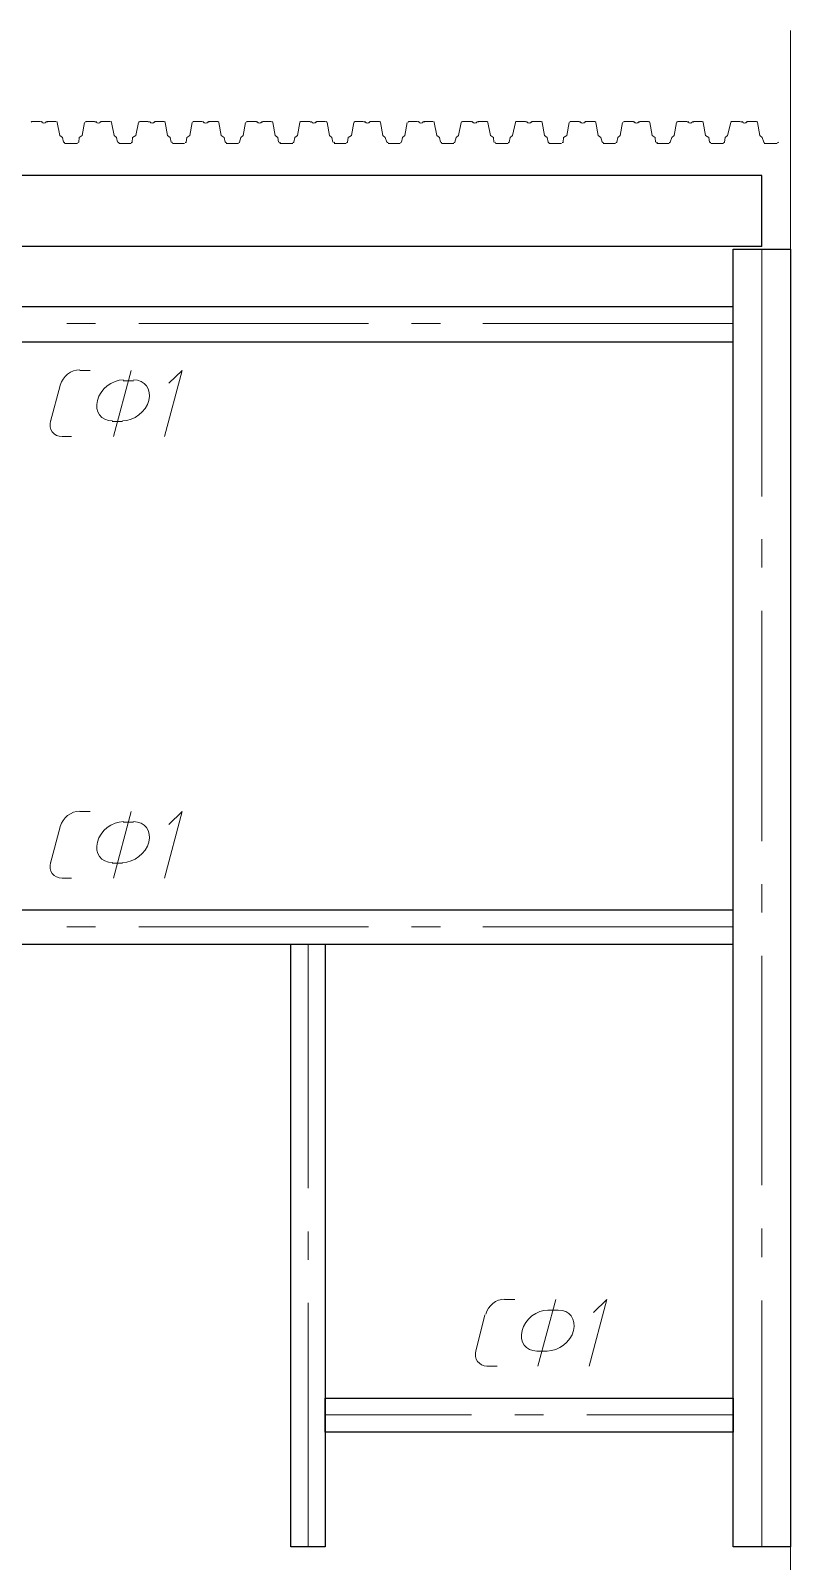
# Model space of a CAD drawing. Header units: millimetres. Extents: x -678 to 5260, y -935 to 3264.
# Drawn here: x 4128 to 4392, y 428 to 962 of the extents above; entities that cross this region are included whole.
import ezdxf

# ---------------------------------------------------------------- set-up
doc = ezdxf.new("R2010")
doc.units = ezdxf.units.MM
doc.header["$MEASUREMENT"] = 0
doc.layers.get('0').update_dxf_attribs({"linetype": 'CONTINUOUS'})

msp = doc.modelspace()

# ---------------------------------------------------------------- linework, layer by layer
at = {"color": 7, "linetype": 'Continuous', "lineweight": 9, "true_color": 0x000007}
for points in [[(4392.14582, 961.55218), (4392.14582, 802.38206), (4392.14582, 802.38206)], [(4127.91346, 929.85094), (4131.06698, 929.85094), (4131.06698, 929.85094)], [(4133.39064, 929.85094), (4136.37819, 929.85094), (4136.37819, 929.85094)], [(4136.87611, 929.51899), (4137.70599, 925.03766), (4138.70184, 924.37376)], [(4146.33669, 929.51899), (4145.50682, 925.03766), (4144.51097, 924.37376)], [(4146.83462, 929.85094), (4149.82217, 929.85094), (4149.82217, 929.85094)], [(4152.14582, 929.85094), (4155.29935, 929.85094), (4155.29935, 929.85094)], [(4155.79728, 929.51899), (4156.62715, 925.03766), (4157.45703, 924.37376)], [(4165.09188, 929.51899), (4164.26201, 925.03766), (4163.10018, 924.37376)], [(4165.58981, 929.85094), (4168.41138, 929.85094), (4168.41138, 929.85094)], [(4170.90101, 929.85094), (4174.05454, 929.85094), (4174.05454, 929.85094)], [(4174.38649, 929.51899), (4175.21636, 925.03766), (4176.21221, 924.37376)], [(4183.84707, 929.51899), (4183.01719, 925.03766), (4182.02134, 924.37376)], [(4184.17902, 929.85094), (4187.33254, 929.85094), (4187.33254, 929.85094)], [(4189.6562, 929.85094), (4192.64375, 929.85094), (4192.64375, 929.85094)], [(4193.14167, 929.51899), (4193.97155, 925.03766), (4194.9674, 924.37376)], [(4202.43628, 929.51899), (4201.6064, 925.03766), (4200.77653, 924.37376)], [(4202.9342, 929.85094), (4206.08773, 929.85094), (4206.08773, 929.85094)], [(4208.41138, 929.85094), (4211.39893, 929.85094), (4211.39893, 929.85094)], [(4211.89686, 929.51899), (4212.72674, 925.03766), (4213.72259, 924.37376)], [(4221.35744, 929.51899), (4220.52757, 925.03766), (4219.53172, 924.37376)], [(4221.52342, 929.85094), (4224.84292, 929.85094), (4224.84292, 929.85094)], [(4227.16657, 929.85094), (4230.3201, 929.85094), (4230.3201, 929.85094)], [(4230.81802, 929.51899), (4231.6479, 925.03766), (4232.47777, 924.37376)], [(4240.11263, 929.51899), (4239.28275, 925.03766), (4238.12093, 924.37376)], [(4240.44458, 929.85094), (4243.43213, 929.85094), (4243.43213, 929.85094)], [(4245.75578, 929.85094), (4249.07528, 929.85094), (4249.07528, 929.85094)], [(4249.40723, 929.51899), (4250.23711, 925.03766), (4251.06698, 924.37376)], [(4258.70184, 929.51899), (4257.87196, 925.03766), (4257.04209, 924.37376)], [(4259.19976, 929.85094), (4262.35329, 929.85094), (4262.35329, 929.85094)], [(4264.67694, 929.85094), (4267.6645, 929.85094), (4267.6645, 929.85094)], [(4268.16242, 929.51899), (4268.9923, 925.03766), (4269.98815, 924.37376)], [(4277.45703, 929.51899), (4276.62715, 925.03766), (4275.79728, 924.37376)], [(4277.95495, 929.85094), (4281.10848, 929.85094), (4281.10848, 929.85094)], [(4283.43213, 929.85094), (4286.41968, 929.85094), (4286.41968, 929.85094)], [(4286.75163, 929.51899), (4287.74748, 925.03766), (4288.74333, 924.37376)], [(4296.37819, 929.51899), (4295.38234, 925.03766), (4294.55246, 924.37376)], [(4296.54416, 929.85094), (4299.86367, 929.85094), (4299.86367, 929.85094)], [(4302.18732, 929.85094), (4305.34084, 929.85094), (4305.34084, 929.85094)], [(4305.67279, 929.51899), (4306.50267, 925.03766), (4307.49852, 924.37376)], [(4315.13337, 929.51899), (4314.3035, 925.03766), (4313.14167, 924.37376)], [(4315.46533, 929.85094), (4318.45288, 929.85094), (4318.45288, 929.85094)], [(4320.77653, 929.85094), (4323.93006, 929.85094), (4323.93006, 929.85094)], [(4324.42798, 929.51899), (4325.25786, 925.03766), (4326.08773, 924.37376)], [(4333.72259, 929.51899), (4332.89271, 925.03766), (4332.06284, 924.37376)], [(4334.22051, 929.85094), (4337.37404, 929.85094), (4337.37404, 929.85094)], [(4339.69769, 929.85094), (4342.68524, 929.85094), (4342.68524, 929.85094)], [(4343.18317, 929.51899), (4344.01304, 925.03766), (4345.00889, 924.37376)], [(4352.47777, 929.51899), (4351.6479, 925.03766), (4350.81802, 924.37376)], [(4352.9757, 929.85094), (4356.12923, 929.85094), (4356.12923, 929.85094)], [(4358.45288, 929.85094), (4361.44043, 929.85094), (4361.44043, 929.85094)], [(4361.77238, 929.51899), (4362.60225, 925.03766), (4363.76408, 924.37376)], [(4371.39893, 929.51899), (4370.23711, 925.03766), (4369.40723, 924.37376)], [(4371.56491, 929.85094), (4374.71844, 929.85094), (4374.71844, 929.85094)], [(4377.04209, 929.85094), (4380.36159, 929.85094), (4380.36159, 929.85094)], [(4380.69354, 929.51899), (4381.52342, 925.03766), (4382.35329, 924.37376)], [(4138.70184, 924.37376), (4139.03379, 922.71401), (4139.03379, 922.71401)], [(4144.51097, 924.37376), (4144.34499, 922.71401), (4144.34499, 922.71401)], [(4157.45703, 924.37376), (4157.78898, 922.71401), (4157.78898, 922.71401)], [(4163.10018, 924.37376), (4162.9342, 922.71401), (4162.9342, 922.71401)], [(4176.21221, 924.37376), (4176.54416, 922.71401), (4176.54416, 922.71401)], [(4182.02134, 924.37376), (4181.68939, 922.71401), (4181.68939, 922.71401)], [(4194.9674, 924.37376), (4195.29935, 922.71401), (4195.29935, 922.71401)], [(4200.77653, 924.37376), (4200.2786, 922.71401), (4200.2786, 922.71401)], [(4213.72259, 924.37376), (4213.88856, 922.71401), (4213.88856, 922.71401)], [(4219.53172, 924.37376), (4219.19976, 922.71401), (4219.19976, 922.71401)], [(4232.47777, 924.37376), (4232.80972, 922.71401), (4232.80972, 922.71401)], [(4238.12093, 924.37376), (4237.95495, 922.71401), (4237.95495, 922.71401)], [(4251.06698, 924.37376), (4251.56491, 922.71401), (4251.56491, 922.71401)], [(4257.04209, 924.37376), (4256.71014, 922.71401), (4256.71014, 922.71401)], [(4269.98815, 924.37376), (4270.3201, 922.71401), (4270.3201, 922.71401)], [(4275.79728, 924.37376), (4275.29935, 922.71401), (4275.29935, 922.71401)], [(4288.74333, 924.37376), (4288.90931, 922.71401), (4288.90931, 922.71401)], [(4294.55246, 924.37376), (4294.22051, 922.71401), (4294.22051, 922.71401)], [(4307.49852, 924.37376), (4307.83047, 922.71401), (4307.83047, 922.71401)], [(4313.14167, 924.37376), (4312.9757, 922.71401), (4312.9757, 922.71401)], [(4326.08773, 924.37376), (4326.58566, 922.71401), (4326.58566, 922.71401)], [(4332.06284, 924.37376), (4331.73089, 922.71401), (4331.73089, 922.71401)], [(4345.00889, 924.37376), (4345.17487, 922.71401), (4345.17487, 922.71401)], [(4350.81802, 924.37376), (4350.3201, 922.71401), (4350.3201, 922.71401)], [(4363.76408, 924.37376), (4363.93006, 922.71401), (4363.93006, 922.71401)], [(4369.40723, 924.37376), (4369.24126, 922.71401), (4369.24126, 922.71401)], [(4382.35329, 924.37376), (4382.85122, 922.71401), (4382.85122, 922.71401)], [(4139.36574, 922.21608), (4143.84707, 922.21608), (4143.84707, 922.21608)], [(4158.2869, 922.21608), (4162.60225, 922.21608), (4162.60225, 922.21608)], [(4177.04209, 922.21608), (4181.19147, 922.21608), (4181.19147, 922.21608)], [(4195.6313, 922.21608), (4199.94665, 922.21608), (4199.94665, 922.21608)], [(4214.38649, 922.21608), (4218.86781, 922.21608), (4218.86781, 922.21608)], [(4233.30765, 922.21608), (4237.45703, 922.21608), (4237.45703, 922.21608)], [(4252.06284, 922.21608), (4256.21221, 922.21608), (4256.21221, 922.21608)], [(4270.65205, 922.21608), (4274.9674, 922.21608), (4274.9674, 922.21608)], [(4289.40723, 922.21608), (4293.88856, 922.21608), (4293.88856, 922.21608)], [(4307.99645, 922.21608), (4312.47777, 922.21608), (4312.47777, 922.21608)], [(4326.91761, 922.21608), (4331.23296, 922.21608), (4331.23296, 922.21608)], [(4345.67279, 922.21608), (4349.98815, 922.21608), (4349.98815, 922.21608)], [(4364.42798, 922.21608), (4368.90931, 922.21608), (4368.90931, 922.21608)], [(4383.01719, 922.21608), (4387.49852, 922.21608), (4387.49852, 922.21608)], [(4382.18732, 799.22853), (4382.18732, 885.36961), (4382.18732, 885.36961)], [(4150.15412, 859.47749), (4140.19562, 859.47749), (4140.19562, 859.47749)], [(4245.25786, 859.47749), (4165.25786, 859.47749), (4165.25786, 859.47749)], [(4270.3201, 859.47749), (4260.19562, 859.47749), (4260.19562, 859.47749)], [(4372.22881, 859.47749), (4285.09188, 859.47749), (4285.09188, 859.47749)], [(4144.67694, 843.21193), (4148.3284, 843.21193), (4148.3284, 843.21193)], [(4156.46118, 820.14139), (4162.60225, 843.21193), (4162.60225, 843.21193)], [(4175.71429, 838.7306), (4180.36159, 843.21193), (4174.22051, 820.14139)], [(4134.55246, 825.4526), (4137.87196, 837.90073), (4137.87196, 837.90073)], [(4163.43213, 839.56048), (4159.78068, 839.56048), (4159.78068, 839.56048)], [(4155.96325, 825.4526), (4159.6147, 825.4526), (4159.6147, 825.4526)], [(4138.53586, 820.14139), (4141.85537, 820.14139), (4141.85537, 820.14139)], [(4382.18732, 774.49824), (4382.18732, 784.45675), (4382.18732, 784.45675)], [(4392.14582, 787.61027), (4392.14582, 777.65177), (4392.14582, 777.65177)], [(4392.14582, 762.54803), (4392.14582, 562.54803), (4392.14582, 562.54803)], [(4382.18732, 679.22853), (4382.18732, 759.3945), (4382.18732, 759.3945)], [(4144.67694, 689.51899), (4148.3284, 689.51899), (4148.3284, 689.51899)], [(4156.46118, 666.28247), (4162.60225, 689.51899), (4162.60225, 689.51899)], [(4175.71429, 685.03766), (4180.36159, 689.51899), (4174.22051, 666.28247)], [(4134.55246, 671.59367), (4137.87196, 684.20778), (4137.87196, 684.20778)], [(4163.43213, 685.86753), (4159.78068, 685.86753), (4159.78068, 685.86753)], [(4155.96325, 671.59367), (4159.6147, 671.59367), (4159.6147, 671.59367)], [(4138.53586, 666.28247), (4141.85537, 666.28247), (4141.85537, 666.28247)], [(4382.18732, 654.33226), (4382.18732, 664.29077), (4382.18732, 664.29077)], [(4150.15412, 649.35301), (4140.19562, 649.35301), (4140.19562, 649.35301)], [(4245.25786, 649.35301), (4165.25786, 649.35301), (4165.25786, 649.35301)], [(4270.3201, 649.35301), (4260.19562, 649.35301), (4260.19562, 649.35301)], [(4372.22881, 649.35301), (4285.09188, 649.35301), (4285.09188, 649.35301)], [(4224.17902, 558.39865), (4224.17902, 643.37791), (4224.17902, 643.37791)], [(4382.18732, 559.3945), (4382.18732, 639.22853), (4382.18732, 639.22853)], [(4382.18732, 534.33226), (4382.18732, 544.29077), (4382.18732, 544.29077)], [(4392.14582, 547.4443), (4392.14582, 537.48579), (4392.14582, 537.48579)], [(4224.17902, 533.33641), (4224.17902, 543.29492), (4224.17902, 543.29492)], [(4392.14582, 522.71401), (4392.14582, 363.54388), (4392.14582, 310.59782), (4392.14582, 210.84679)], [(4224.17902, 433.4194), (4224.17902, 518.39865), (4224.17902, 518.39865)], [(4292.56076, 519.56048), (4296.21221, 519.56048), (4296.21221, 519.56048)], [(4304.17902, 496.32397), (4310.48607, 519.56048), (4310.48607, 519.56048)], [(4323.59811, 515.07915), (4328.24541, 519.56048), (4322.10433, 496.32397)], [(4382.18732, 433.4194), (4382.18732, 519.22853), (4382.18732, 519.22853)], [(4282.60225, 501.63517), (4285.75578, 514.24928), (4285.75578, 514.24928)], [(4311.31595, 515.90903), (4307.6645, 515.90903), (4307.6645, 515.90903)], [(4303.84707, 501.63517), (4307.49852, 501.63517), (4307.49852, 501.63517)], [(4286.41968, 496.32397), (4290.07113, 496.32397), (4290.07113, 496.32397)], [(4230.15412, 479.3945), (4281.10848, 479.3945), (4281.10848, 479.3945)], [(4296.21221, 479.3945), (4306.17072, 479.3945), (4306.17072, 479.3945)], [(4321.27445, 479.3945), (4372.22881, 479.3945), (4372.22881, 479.3945)]]:
    msp.add_lwpolyline(points, dxfattribs=at)
at = {"color": 7, "linetype": 'Continuous', "lineweight": 25, "true_color": 0x000007}
for points in [[(4382.18732, 886.36546), (4382.18732, 911.09575), (3910.15412, 911.09575), (3910.15412, 886.36546)], [(4382.18732, 886.36546), (3910.15412, 886.36546), (3910.15412, 886.36546)]]:
    msp.add_lwpolyline(points, dxfattribs=at)
for points in [[(4392.14582, 433.4194), (4372.22881, 433.4194), (4372.22881, 885.36961), (4392.14582, 885.36961)], [(4372.22881, 865.28662), (3918.2869, 865.28662), (3918.2869, 853.17044), (4372.22881, 853.17044)], [(4372.22881, 655.16214), (3918.2869, 655.16214), (3918.2869, 643.37791), (4372.22881, 643.37791)], [(4230.15412, 433.4194), (4218.20391, 433.4194), (4218.20391, 643.37791), (4230.15412, 643.37791)], [(4230.15412, 485.20363), (4372.22881, 485.20363), (4372.22881, 473.4194), (4230.15412, 473.4194)]]:
    msp.add_lwpolyline(points, close=True, dxfattribs=at)
at = {"color": 7, "linetype": 'Continuous', "lineweight": 9, "true_color": 0x000007}
for points in [[(4128.07943, 929.85094), (4127.91346, 929.85094), (4127.74748, 929.85094), (4127.74748, 929.68496)], [(4131.56491, 929.68496), (4131.39893, 929.85094), (4131.39893, 929.85094), (4131.23296, 929.85094)], [(4133.55661, 929.85094), (4133.39064, 929.85094), (4133.39064, 929.85094), (4133.22466, 929.68496)], [(4136.87611, 929.68496), (4136.87611, 929.85094), (4136.71014, 929.85094), (4136.54416, 929.85094)], [(4147.00059, 929.85094), (4146.83462, 929.85094), (4146.66864, 929.85094), (4146.66864, 929.68496)], [(4150.15412, 929.68496), (4150.15412, 929.85094), (4149.98815, 929.85094), (4149.82217, 929.85094)], [(4152.3118, 929.85094), (4152.14582, 929.85094), (4151.97985, 929.85094), (4151.97985, 929.68496)], [(4155.79728, 929.68496), (4155.6313, 929.85094), (4155.6313, 929.85094), (4155.46533, 929.85094)], [(4165.58981, 929.85094), (4165.42383, 929.85094), (4165.42383, 929.85094), (4165.25786, 929.68496)], [(4168.90931, 929.68496), (4168.74333, 929.85094), (4168.74333, 929.85094), (4168.57736, 929.85094)], [(4170.90101, 929.85094), (4170.90101, 929.85094), (4170.73503, 929.85094), (4170.73503, 929.68496)], [(4174.38649, 929.68496), (4174.38649, 929.85094), (4174.22051, 929.85094), (4174.05454, 929.85094)], [(4184.34499, 929.85094), (4184.17902, 929.85094), (4184.01304, 929.85094), (4184.01304, 929.68496)], [(4187.83047, 929.68496), (4187.6645, 929.85094), (4187.6645, 929.85094), (4187.49852, 929.85094)], [(4189.82217, 929.85094), (4189.6562, 929.85094), (4189.6562, 929.85094), (4189.49022, 929.68496)], [(4193.14167, 929.68496), (4193.14167, 929.85094), (4192.9757, 929.85094), (4192.80972, 929.85094)], [(4202.9342, 929.85094), (4202.9342, 929.85094), (4202.76823, 929.85094), (4202.76823, 929.68496)], [(4206.41968, 929.68496), (4206.41968, 929.85094), (4206.25371, 929.85094), (4206.25371, 929.85094)], [(4208.57736, 929.85094), (4208.41138, 929.85094), (4208.24541, 929.85094), (4208.24541, 929.68496)], [(4211.89686, 929.68496), (4211.73089, 929.85094), (4211.73089, 929.85094), (4211.56491, 929.85094)], [(4221.68939, 929.85094), (4221.52342, 929.85094), (4221.35744, 929.85094), (4221.35744, 929.68496)], [(4225.17487, 929.68496), (4225.17487, 929.85094), (4225.00889, 929.85094), (4224.84292, 929.85094)], [(4227.16657, 929.85094), (4227.16657, 929.85094), (4227.00059, 929.85094), (4227.00059, 929.68496)], [(4230.81802, 929.68496), (4230.65205, 929.85094), (4230.65205, 929.85094), (4230.48607, 929.85094)], [(4240.61055, 929.85094), (4240.44458, 929.85094), (4240.2786, 929.85094), (4240.2786, 929.68496)], [(4243.93006, 929.68496), (4243.76408, 929.85094), (4243.76408, 929.85094), (4243.59811, 929.85094)], [(4245.92176, 929.85094), (4245.75578, 929.85094), (4245.75578, 929.85094), (4245.58981, 929.68496)], [(4249.40723, 929.68496), (4249.40723, 929.85094), (4249.24126, 929.85094), (4249.07528, 929.85094)], [(4259.36574, 929.85094), (4259.19976, 929.85094), (4259.03379, 929.85094), (4259.03379, 929.68496)], [(4262.85122, 929.68496), (4262.68524, 929.85094), (4262.68524, 929.85094), (4262.51927, 929.85094)], [(4264.84292, 929.85094), (4264.67694, 929.85094), (4264.67694, 929.85094), (4264.51097, 929.68496)], [(4268.16242, 929.68496), (4268.16242, 929.85094), (4267.99645, 929.85094), (4267.83047, 929.85094)], [(4277.95495, 929.85094), (4277.78898, 929.85094), (4277.78898, 929.85094), (4277.623, 929.68496)], [(4281.44043, 929.68496), (4281.44043, 929.85094), (4281.27445, 929.85094), (4281.27445, 929.85094)], [(4283.59811, 929.85094), (4283.43213, 929.85094), (4283.26615, 929.85094), (4283.26615, 929.68496)], [(4286.75163, 929.68496), (4286.75163, 929.85094), (4286.58566, 929.85094), (4286.58566, 929.85094)], [(4296.71014, 929.85094), (4296.54416, 929.85094), (4296.37819, 929.85094), (4296.37819, 929.68496)], [(4300.19562, 929.68496), (4300.19562, 929.85094), (4300.02964, 929.85094), (4299.86367, 929.85094)], [(4302.18732, 929.85094), (4302.18732, 929.85094), (4302.02134, 929.85094), (4302.02134, 929.68496)], [(4305.67279, 929.68496), (4305.67279, 929.85094), (4305.50682, 929.85094), (4305.34084, 929.85094)], [(4315.6313, 929.85094), (4315.46533, 929.85094), (4315.29935, 929.85094), (4315.29935, 929.68496)], [(4318.9508, 929.68496), (4318.78483, 929.85094), (4318.78483, 929.85094), (4318.61885, 929.85094)], [(4320.9425, 929.85094), (4320.77653, 929.85094), (4320.77653, 929.85094), (4320.61055, 929.68496)], [(4324.42798, 929.68496), (4324.42798, 929.85094), (4324.26201, 929.85094), (4324.09603, 929.85094)], [(4334.38649, 929.85094), (4334.22051, 929.85094), (4334.05454, 929.85094), (4334.05454, 929.68496)], [(4337.70599, 929.68496), (4337.70599, 929.85094), (4337.54001, 929.85094), (4337.54001, 929.85094)], [(4339.86367, 929.85094), (4339.69769, 929.85094), (4339.53172, 929.85094), (4339.53172, 929.68496)], [(4343.18317, 929.68496), (4343.01719, 929.85094), (4343.01719, 929.85094), (4342.85122, 929.85094)], [(4352.9757, 929.85094), (4352.80972, 929.85094), (4352.64375, 929.85094), (4352.64375, 929.68496)], [(4356.46118, 929.68496), (4356.46118, 929.85094), (4356.2952, 929.85094), (4356.12923, 929.85094)], [(4358.45288, 929.85094), (4358.45288, 929.85094), (4358.2869, 929.85094), (4358.2869, 929.68496)], [(4361.77238, 929.68496), (4361.77238, 929.85094), (4361.6064, 929.85094), (4361.44043, 929.85094)], [(4371.73089, 929.85094), (4371.56491, 929.85094), (4371.39893, 929.85094), (4371.39893, 929.68496)], [(4375.21636, 929.68496), (4375.05039, 929.85094), (4375.05039, 929.85094), (4374.88441, 929.85094)], [(4377.20806, 929.85094), (4377.04209, 929.85094), (4377.04209, 929.85094), (4376.87611, 929.68496)], [(4380.69354, 929.68496), (4380.69354, 929.85094), (4380.52757, 929.85094), (4380.36159, 929.85094)], [(4139.19976, 922.71401), (4139.19976, 922.54803), (4139.36574, 922.54803), (4139.53172, 922.54803)], [(4144.01304, 922.54803), (4144.17902, 922.54803), (4144.17902, 922.54803), (4144.34499, 922.71401)], [(4158.12093, 922.71401), (4158.12093, 922.54803), (4158.2869, 922.54803), (4158.45288, 922.54803)], [(4162.60225, 922.54803), (4162.76823, 922.54803), (4162.9342, 922.54803), (4162.9342, 922.71401)], [(4176.71014, 922.71401), (4176.87611, 922.54803), (4176.87611, 922.54803), (4177.04209, 922.54803)], [(4181.35744, 922.54803), (4181.52342, 922.54803), (4181.68939, 922.54803), (4181.68939, 922.71401)], [(4195.46533, 922.71401), (4195.46533, 922.54803), (4195.6313, 922.54803), (4195.79728, 922.54803)], [(4200.11263, 922.54803), (4200.11263, 922.54803), (4200.2786, 922.54803), (4200.2786, 922.71401)], [(4214.22051, 922.71401), (4214.22051, 922.54803), (4214.38649, 922.54803), (4214.55246, 922.54803)], [(4218.86781, 922.54803), (4219.03379, 922.54803), (4219.19976, 922.54803), (4219.19976, 922.71401)], [(4233.14167, 922.71401), (4233.14167, 922.54803), (4233.30765, 922.54803), (4233.47362, 922.54803)], [(4237.623, 922.54803), (4237.78898, 922.54803), (4237.95495, 922.54803), (4237.95495, 922.71401)], [(4251.73089, 922.71401), (4251.73089, 922.54803), (4251.89686, 922.54803), (4252.06284, 922.54803)], [(4256.37819, 922.54803), (4256.54416, 922.54803), (4256.54416, 922.54803), (4256.71014, 922.71401)], [(4270.48607, 922.71401), (4270.48607, 922.54803), (4270.65205, 922.54803), (4270.81802, 922.54803)], [(4274.9674, 922.54803), (4275.13337, 922.54803), (4275.29935, 922.54803), (4275.29935, 922.71401)], [(4289.24126, 922.71401), (4289.24126, 922.54803), (4289.40723, 922.54803), (4289.40723, 922.54803)], [(4293.88856, 922.54803), (4294.05454, 922.54803), (4294.22051, 922.54803), (4294.22051, 922.71401)], [(4307.83047, 922.71401), (4307.83047, 922.54803), (4307.99645, 922.54803), (4308.16242, 922.54803)], [(4312.64375, 922.54803), (4312.80972, 922.54803), (4312.9757, 922.54803), (4312.9757, 922.71401)], [(4326.75163, 922.71401), (4326.75163, 922.54803), (4326.91761, 922.54803), (4327.08358, 922.54803)], [(4331.39893, 922.54803), (4331.56491, 922.54803), (4331.56491, 922.54803), (4331.73089, 922.71401)], [(4345.50682, 922.71401), (4345.50682, 922.54803), (4345.67279, 922.54803), (4345.83877, 922.54803)], [(4349.98815, 922.54803), (4350.15412, 922.54803), (4350.3201, 922.54803), (4350.3201, 922.71401)], [(4364.09603, 922.71401), (4364.26201, 922.54803), (4364.26201, 922.54803), (4364.42798, 922.54803)], [(4368.90931, 922.54803), (4369.07528, 922.54803), (4369.24126, 922.54803), (4369.24126, 922.71401)], [(4382.85122, 922.71401), (4382.85122, 922.54803), (4383.01719, 922.54803), (4383.18317, 922.54803)], [(4387.6645, 922.54803), (4387.83047, 922.54803), (4387.99645, 922.54803), (4387.99645, 922.71401)], [(4144.67694, 843.37791), (4141.68939, 843.54388), (4138.70184, 841.05426), (4137.87196, 838.0667)], [(4134.55246, 825.61857), (4133.72259, 822.63102), (4135.54831, 820.14139), (4138.53586, 820.14139)], [(4144.67694, 689.68496), (4141.68939, 689.68496), (4138.70184, 687.36131), (4137.87196, 684.37376)], [(4134.55246, 671.75965), (4133.72259, 668.7721), (4135.54831, 666.44845), (4138.53586, 666.28247)], [(4292.72674, 519.72645), (4289.73918, 519.72645), (4286.75163, 517.4028), (4286.08773, 514.41525)], [(4282.60225, 501.80114), (4281.93835, 498.81359), (4283.59811, 496.48994), (4286.58566, 496.32397)]]:
    msp.add_open_spline(points, degree=3, dxfattribs=at)
for points in [[(4131.39893, 929.85094), (4131.56491, 929.51899), (4131.89686, 929.35301), (4132.22881, 929.35301), (4132.22881, 929.35301), (4132.56076, 929.35301), (4132.89271, 929.51899), (4133.05869, 929.85094)], [(4150.3201, 929.85094), (4150.48607, 929.51899), (4150.81802, 929.35301), (4151.14997, 929.35301), (4151.14997, 929.35301), (4151.48192, 929.35301), (4151.81387, 929.51899), (4151.97985, 929.85094)], [(4169.07528, 929.85094), (4169.24126, 929.51899), (4169.57321, 929.35301), (4169.90516, 929.35301), (4169.90516, 929.35301), (4170.23711, 929.35301), (4170.56906, 929.51899), (4170.73503, 929.85094)], [(4187.6645, 929.85094), (4187.83047, 929.51899), (4188.16242, 929.35301), (4188.49437, 929.35301), (4188.49437, 929.35301), (4188.9923, 929.35301), (4189.32425, 929.51899), (4189.49022, 929.85094)], [(4206.41968, 929.85094), (4206.58566, 929.51899), (4206.91761, 929.35301), (4207.24956, 929.35301), (4207.24956, 929.35301), (4207.58151, 929.35301), (4207.91346, 929.51899), (4208.07943, 929.85094)], [(4225.34084, 929.85094), (4225.50682, 929.51899), (4225.83877, 929.35301), (4226.17072, 929.35301), (4226.17072, 929.35301), (4226.50267, 929.35301), (4226.83462, 929.51899), (4227.00059, 929.85094)], [(4244.09603, 929.85094), (4244.26201, 929.51899), (4244.59396, 929.35301), (4244.92591, 929.35301), (4244.92591, 929.35301), (4245.25786, 929.35301), (4245.58981, 929.51899), (4245.75578, 929.85094)], [(4262.68524, 929.85094), (4262.85122, 929.51899), (4263.18317, 929.35301), (4263.51512, 929.35301), (4263.51512, 929.35301), (4263.84707, 929.35301), (4264.17902, 929.51899), (4264.34499, 929.85094)], [(4281.44043, 929.85094), (4281.6064, 929.51899), (4281.93835, 929.35301), (4282.2703, 929.35301), (4282.2703, 929.35301), (4282.60225, 929.35301), (4282.9342, 929.51899), (4283.10018, 929.85094)], [(4300.36159, 929.85094), (4300.52757, 929.51899), (4300.85952, 929.35301), (4301.19147, 929.35301), (4301.19147, 929.35301), (4301.52342, 929.35301), (4301.85537, 929.51899), (4302.02134, 929.85094)], [(4318.9508, 929.85094), (4319.11678, 929.51899), (4319.44873, 929.35301), (4319.78068, 929.35301), (4319.78068, 929.35301), (4320.2786, 929.35301), (4320.61055, 929.51899), (4320.77653, 929.85094)], [(4337.70599, 929.85094), (4337.87196, 929.51899), (4338.20391, 929.35301), (4338.53586, 929.35301), (4338.53586, 929.35301), (4338.86781, 929.35301), (4339.19976, 929.51899), (4339.36574, 929.85094)], [(4356.46118, 929.85094), (4356.62715, 929.51899), (4356.9591, 929.35301), (4357.29105, 929.35301), (4357.29105, 929.35301), (4357.623, 929.35301), (4357.95495, 929.51899), (4358.12093, 929.85094)], [(4375.38234, 929.85094), (4375.54831, 929.51899), (4375.88026, 929.35301), (4376.21221, 929.35301), (4376.21221, 929.35301), (4376.54416, 929.35301), (4376.87611, 929.51899), (4377.04209, 929.85094)], [(4159.94665, 839.89243), (4155.96325, 839.89243), (4151.81387, 836.7389), (4150.81802, 832.7555), (4150.81802, 832.7555), (4149.82217, 828.7721), (4152.14582, 825.61857), (4156.12923, 825.61857)], [(4159.6147, 825.61857), (4163.59811, 825.61857), (4167.74748, 828.7721), (4168.74333, 832.7555), (4168.74333, 832.7555), (4169.73918, 836.7389), (4167.41553, 839.89243), (4163.43213, 839.89243)], [(4159.94665, 686.03351), (4155.96325, 686.03351), (4151.81387, 682.87998), (4150.81802, 678.89658), (4150.81802, 678.89658), (4149.82217, 674.91318), (4152.14582, 671.75965), (4156.12923, 671.75965)], [(4159.6147, 671.75965), (4163.59811, 671.75965), (4167.74748, 674.91318), (4168.74333, 678.89658), (4168.74333, 678.89658), (4169.73918, 682.87998), (4167.41553, 686.03351), (4163.43213, 686.03351)], [(4307.83047, 515.90903), (4303.84707, 515.90903), (4299.69769, 512.7555), (4298.70184, 508.7721), (4298.70184, 508.7721), (4297.70599, 504.7887), (4300.02964, 501.63517), (4303.84707, 501.63517)], [(4307.49852, 501.63517), (4311.48192, 501.63517), (4315.6313, 504.7887), (4316.62715, 508.7721), (4316.62715, 508.7721), (4317.623, 512.7555), (4315.29935, 515.90903), (4311.31595, 515.90903)]]:
    msp.add_open_spline(points, degree=3, knots=[0, 0, 0, 0, 0.125, 0.125, 0.125, 0.125001, 1, 1, 1, 1], dxfattribs=at)

doc.saveas('drawing.dxf')
